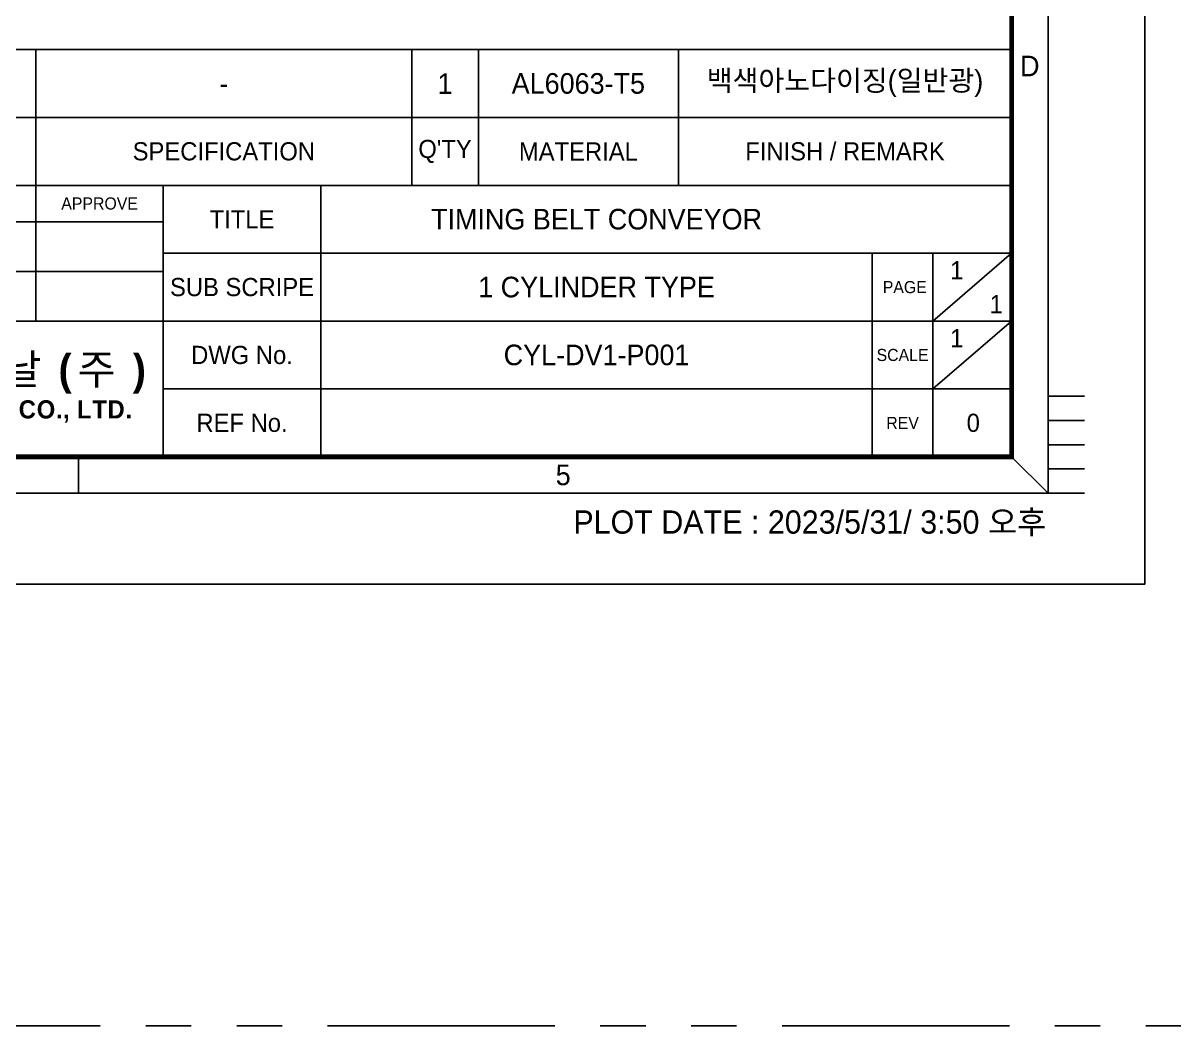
# Model space of a CAD drawing. Header units: inches. Extents: x 0 to 23821, y 0 to 11279.
# Drawn here: x 17423.3 to 17613.2, y 5891.5 to 6057.1 of the extents above; entities that cross this region are included whole.
import ezdxf
from ezdxf.enums import TextEntityAlignment as Align

# ---------------------------------------------------------------- set-up
doc = ezdxf.new("R2010")
doc.units = ezdxf.units.IN
doc.header["$LTSCALE"] = 10
doc.header["$MEASUREMENT"] = 0
for name, pattern in [('CENTER', [2, 1.25, -0.25, 0.25, -0.25]), ('HIDDEN', [0.375, 0.25, -0.125]), ('PHANTOM', [2.5, 1.25, -0.25, 0.25, -0.25, 0.25, -0.25])]:
    doc.linetypes.add(name, pattern=pattern)
for name, color, linetype in [('11', 1, 'CENTER'), ('22', 2, 'HIDDEN'), ('66', 6, 'PHANTOM'), ('PHANTOM LINE', 6, 'PHANTOM'), ('T', 3, 'Continuous')]:
    doc.layers.add(name, color=color, linetype=linetype)
doc.styles.add('SCI', font='')
doc.styles.get('SCI').set_extended_font_data('Gulim')

# ---------------------------------------------------------------- blocks, each defined once
blk = doc.blocks.new('SECHANG TITLE')
at = {"color": 3}
for p, q in [((125, 0), (125, -33.6)), ((0, -5.6), (125, -5.6)), ((44.5, -22.4), (44.5, -5.6)), ((75.5, -11.2), (75.5, -5.6)), ((81, -11.2), (81, -5.6)), ((97.5, -11.2), (97.5, -5.6)), ((0, -11.2), (125, -11.2)), ((55, -33.6), (55, -11.2)), ((68, -33.6), (68, -11.2)), ((23.5, -14.2), (55, -14.2)), ((55, -16.8), (125, -16.8)), ((113.5, -33.6), (113.5, -16.8)), ((118.5, -22.4), (125, -16.8)), ((118.5, -33.6), (118.5, -16.8)), ((23.5, -18.3), (55, -18.3)), ((0, -22.4), (125, -22.4)), ((118.5, -28), (125, -22.4)), ((55, -28), (125, -28)), ((0, -33.6), (125, -33.6))]:
    blk.add_line(p, q, dxfattribs=at)
at = {"attachment_point": 5, "style": 'SCI'}
for s, insert, char_height, width in [("Q'TY", (78.25, -8.4), 1.5, 5.5), ('FINISH / REMARK', (111.25, -8.4), 1.5, 27.5), ('SPECIFICATION', (60, -8.4), 1.5, 31), ('MATERIAL', (89.25, -8.4), 1.5, 16.5), ('APPROVE', (49.75, -12.7), 1, 10.5), ('TITLE', (61.5, -14), 1.5, 13), ('SUB SCRIPE', (61.5, -19.6), 1.5, 13), (' PAGE', (116, -19.6), 1, 5), ('DWG No.', (61.5, -25.2), 1.5, 13), ('SCALE', (116, -25.2), 1, 5), ('{\\fGulim|b1|i0|c129|p50;\\T1.45;세창 인터내쇼날(주)}', (33.633, -26.75), 2.49999, 38.73333), ('{\\fGulim|b1|i0|c129|p50;\\T1.05;SECHANG INTERNATIONAL CO., LTD.}', (33.633, -29.85), 1.5, 38.73333), ('REF No.', (61.5, -30.8), 1.5, 13), ('REV', (116, -30.8), 1, 5)]:
    blk.add_mtext(s, dxfattribs=dict(at, insert=insert, char_height=char_height, width=width))
blk = doc.blocks.new('SECHANG A3')
blk.add_line((202, 15.5), (205, 15.5))
at = {"color": 2}
for p, q in [((122, 10.5), (122, 7.5)), ((199, 10.5), (202, 7.5))]:
    blk.add_line(p, q, dxfattribs=at)
at = {"color": 1}
blk.add_lwpolyline([(-210, 297), (210, 297), (210, 0), (-210, 0)], close=True, dxfattribs=at)
at = {"color": 2}
blk.add_lwpolyline([(-198, 289.5), (202, 289.5), (202, 7.5), (-198, 7.5)], close=True, dxfattribs=at)
at = {"const_width": 0.4}
blk.add_lwpolyline([(-195, 286.5), (199, 286.5), (199, 10.5), (-195, 10.5)], close=True, dxfattribs=at)
at = {"layer": '11', "ltscale": 5}
blk.add_line((202, 11.5), (205, 11.5), dxfattribs=at)
at = {"layer": '22', "ltscale": 5}
blk.add_line((202, 13.5), (205, 13.5), dxfattribs=at)
at = {"layer": '66', "ltscale": 3}
blk.add_line((202, 9.5), (205, 9.5), dxfattribs=at)
at = {"layer": 'T'}
blk.add_line((202, 7.5), (205, 7.5), dxfattribs=at)
blk.add_blockref('SECHANG TITLE', (74, 44.1))
at = {"linetype": 'Continuous', "style": 'SCI'}
blk.add_text('PLOT DATE : 2023/5/31/ 3:50 오후', height=1.92, dxfattribs=at).set_placement((201.861, 4.162), align=Align.RIGHT)
at = {"color": 2, "style": 'SCI'}
for s, insert, char_height, width, attachment_point in [('D', (200.5, 42.75), 1.7, 3, 5), ('TIMING BELT CONVEYOR', (164.75, 30.1), 1.7, 45.5, 5), ('\\pi1.42726;1', (195.75, 23.1), 1.5, 3.25, 4), ('5', (162, 9), 1.7, 80, 5)]:
    blk.add_mtext(s, dxfattribs=dict(at, insert=insert, char_height=char_height, width=width, attachment_point=attachment_point))
blk = doc.blocks.new('A$C22515e4a')
at = {"color": 3}
for p, q in [((0, 0), (125, 0)), ((44.5, -5.6), (44.5, 0)), ((75.5, -5.6), (75.5, 0)), ((81, -5.6), (81, 0)), ((97.5, -5.6), (97.5, 0)), ((125, 0), (125, -5.6))]:
    blk.add_line(p, q, dxfattribs=at)

msp = doc.modelspace()

# ---------------------------------------------------------------- linework, layer by layer
at = {"layer": 'PHANTOM LINE', "ltscale": 3}
msp.add_lwpolyline([(16750, 6566.32398176), (19611.07693943, 6566.32398176), (19611.07693943, 5891.545957), (16750, 5891.545957)], close=True, dxfattribs=at)

# ---------------------------------------------------------------- block references
at = {"xscale": 2, "yscale": 2, "zscale": 2}
for name, p in [('SECHANG A3', (17188.45780541, 5964.45976083)), ('A$C22515e4a', (17336.45780541, 6052.65976083))]:
    msp.add_blockref(name, p, dxfattribs=at)

# ---------------------------------------------------------------- texts
at = {"color": 2, "style": 'SCI'}
for s, insert, char_height, width, attachment_point in [('백색아노다이징(일반광)', (17558.95780541, 6047.05976083), 3.4, 55, 5), ('1', (17492.95780541, 6047.05976083), 3.4, 11, 5), ('AL6063-T5', (17514.95780541, 6047.05976083), 3.4, 33, 5), ('-', (17456.45780541, 6047.05976083), 3.4, 62, 5), ('\\pi2.85453;1', (17573.45780541, 6016.25976083), 3, 6.5, 4), ('1 CYLINDER TYPE', (17517.95780541, 6013.45976083), 3.4, 91, 5), ('\\pi2.85453;1', (17573.45780541, 6005.05976083), 3, 6.5, 4), ('CYL-DV1-P001', (17517.95780541, 6002.25976083), 3.4, 91, 5), ('\\pi5.57723;0', (17573.45780541, 5991.05976083), 3, 13, 4)]:
    msp.add_mtext(s, dxfattribs=dict(at, insert=insert, char_height=char_height, width=width, attachment_point=attachment_point))

doc.saveas('drawing.dxf')
